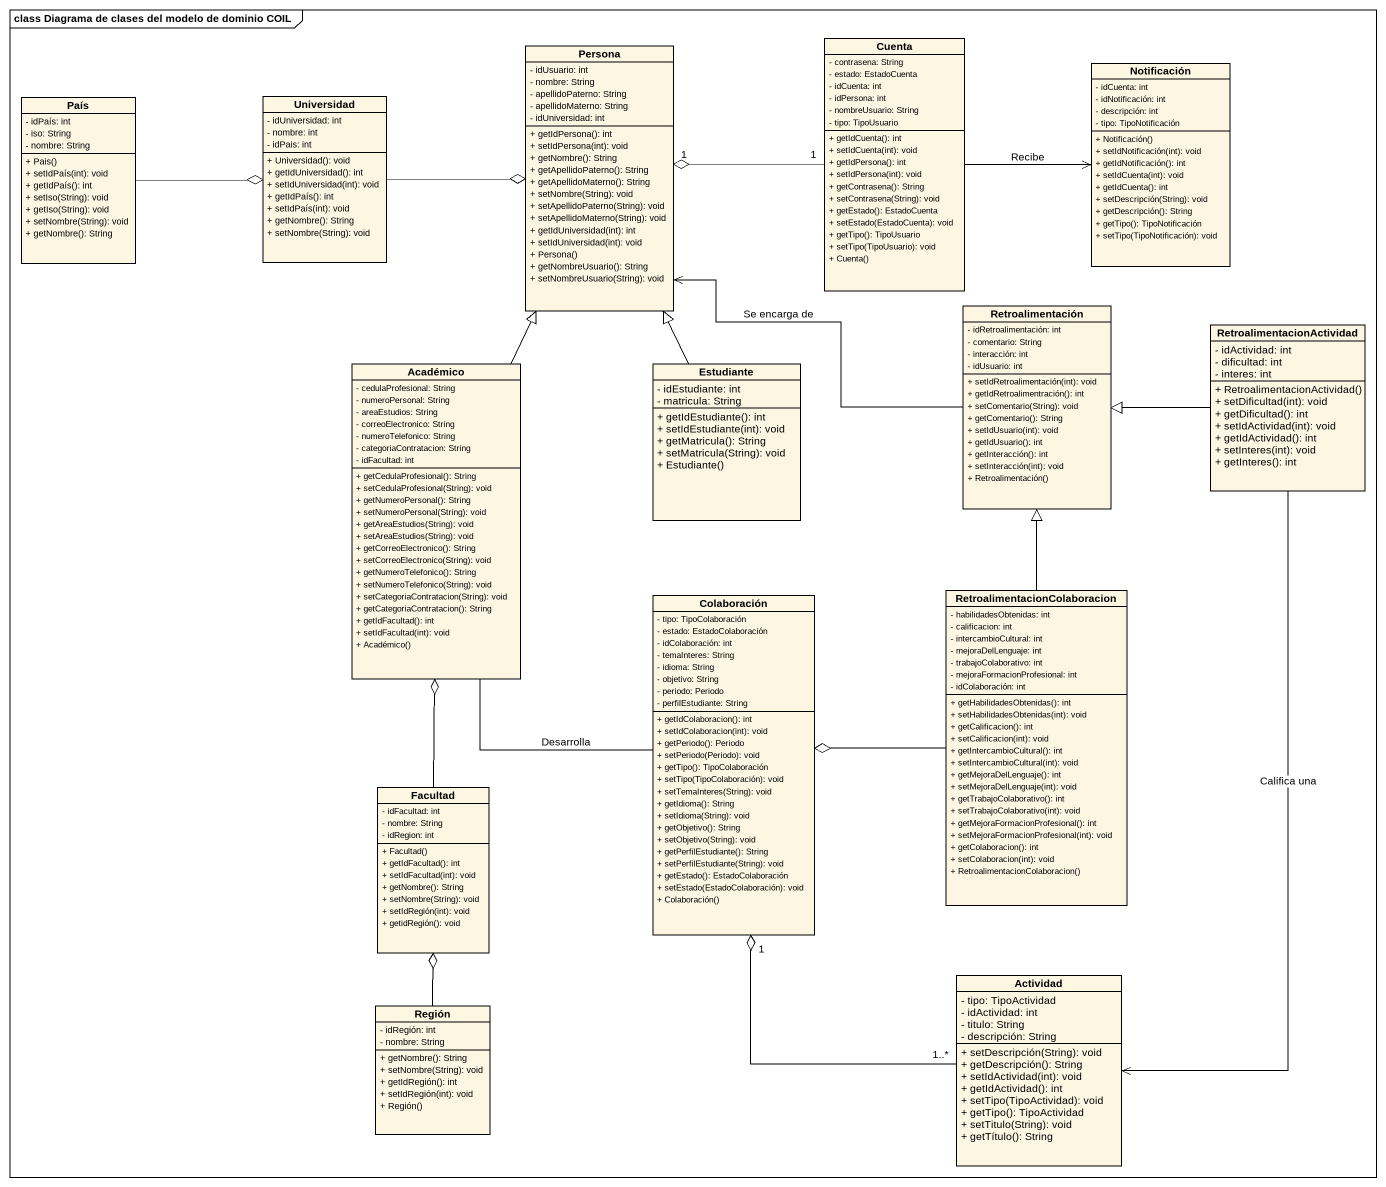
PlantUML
@startuml
mainframe class Diagrama de clases del modelo de dominio COIL
hide circle
hide empty members
skinparam classAttributeIconSize 0
class Persona {
  - idUsuario: int
  - nombre: String
  - apellidoPaterno: String
  - apellidoMaterno: String
  - idUniversidad: int
  + getIdPersona(): int
  + setIdPersona(int): void
  + getNombre(): String
  + getApellidoPaterno(): String
  + getApellidoMaterno(): String
  + setNombre(String): void
  + setApellidoPaterno(String): void
  + setApellidoMaterno(String): void
  + getIdUniversidad(int): int
  + setIdUniversidad(int): void
  + Persona()
  + getNombreUsuario(): String
  + setNombreUsuario(String): void
}
class Cuenta {
  - contrasena: String
  - estado: EstadoCuenta
  - idCuenta: int
  - idPersona: int
  - nombreUsuario: String
  - tipo: TipoUsuario
  + getIdCuenta(): int
  + setIdCuenta(int): void
  + getIdPersona(): int
  + setIdPersona(int): void
  + getContrasena(): String
  + setContrasena(String): void
  + getEstado(): EstadoCuenta
  + setEstado(EstadoCuenta): void
  + getTipo(): TipoUsuario
  + setTipo(TipoUsuario): void
  + Cuenta()
}
class País {
  - idPaís: int
  - iso: String
  - nombre: String
  + Pais()
  + setIdPaís(int): void
  + getIdPaís(): int
  + setIso(String): void
  + getIso(String): void
  + setNombre(String): void
  + getNombre(): String
}
class Universidad {
  - idUniversidad: int
  - nombre: int
  - idPais: int
  + Universidad(): void
  + getIdUniversidad(): int
  + setIdUniversidad(int): void
  + getIdPaís(): int
  + setIdPaís(int): void
  + getNombre(): String
  + setNombre(String): void
}
class Notificación {
  - idCuenta: int
  - idNotificación: int
  - descripción: int
  - tipo: TipoNotificación
  + Notificación()
  + setIdNotificación(int): void
  + getIdNotificación(): int
  + setIdCuenta(int): void
  + getIdCuenta(): int
  + setDescripción(String): void
  + getDescripción(): String
  + getTipo(): TipoNotificación
  + setTipo(TipoNotificación): void
}
class Retroalimentación {
  - idRetroalimentación: int
  - comentario: String
  - interacción: int
  - idUsuario: int
  + setIdRetroalimentación(int): void
  + getIdRetroalimentración(): int
  + setComentario(String): void
  + getComentario(): String
  + setIdUsuario(int): void
  + getIdUsuario(): int
  + getInteracción(): int
  + setInteracción(int): void
  + Retroalimentación()
}
class RetroalimentacionActividad {
  - idActividad: int
  - dificultad: int
  - interes: int
  + RetroalimentacionActividad()
  + setDificultad(int): void
  + getDificultad(): int
  + setIdActividad(int): void
  + getIdActividad(): int
  + setInteres(int): void
  + getInteres(): int
}
class Académico {
  - cedulaProfesional: String
  - numeroPersonal: String
  - areaEstudios: String
  - correoElectronico: String
  - numeroTelefonico: String
  - categoriaContratacion: String
  - idFacultad: int
  + getCedulaProfesional(): String
  + setCedulaProfesional(String): void
  + getNumeroPersonal(): String
  + setNumeroPersonal(String): void
  + getAreaEstudios(String): void
  + setAreaEstudios(String): void
  + getCorreoElectronico(): String
  + setCorreoElectronico(String): void
  + getNumeroTelefonico(): String
  + setNumeroTelefonico(String): void
  + setCategoriaContratacion(String): void
  + getCategoriaContratacion(): String
  + getIdFacultad(): int
  + setIdFacultad(int): void
  + Académico()
}
class Estudiante {
  - idEstudiante: int
  - matricula: String
  + getIdEstudiante(): int
  + setIdEstudiante(int): void
  + getMatricula(): String
  + setMatricula(String): void
  + Estudiante()
}
class Colaboración {
  - tipo: TipoColaboración
  - estado: EstadoColaboración
  - idColaboración: int
  - temaInteres: String
  - idioma: String
  - objetivo: String
  - periodo: Periodo
  - perfilEstudiante: String
  + getIdColaboracion(): int
  + setIdColaboracion(int): void
  + getPeriodo(): Periodo
  + setPeriodo(Periodo): void
  + getTipo(): TipoColaboración
  + setTipo(TipoColaboración): void
  + setTemaInteres(String): void
  + getIdioma(): String
  + setIdioma(String): void
  + getObjetivo(): String
  + setObjetivo(String): void
  + getPerfilEstudiante(): String
  + setPerfilEstudiante(String): void
  + getEstado(): EstadoColaboración
  + setEstado(EstadoColaboración): void
  + Colaboración()
}
class "RetroalimentacionColaboracion" as RetroalimentacionColaboracio {
  - habilidadesObtenidas: int
  - calificacion: int
  - intercambioCultural: int
  - mejoraDelLenguaje: int
  - trabajoColaborativo: int
  - mejoraFormacionProfesional: int
  - idColaboración: int
  + getHabilidadesObtenidas(): int
  + setHabilidadesObtenidas(int): void
  + getCalificacion(): int
  + setCalificacion(int): void
  + getIntercambioCultural(): int
  + setIntercambioCultural(int): void
  + getMejoraDelLenguaje(): int
  + setMejoraDelLenguaje(int): void
  + getTrabajoColaborativo(): int
  + setTrabajoColaborativo(int): void
  + getMejoraFormacionProfesional(): int
  + setMejoraFormacionProfesional(int): void
  + getColaboracion(): int
  + setColaboracion(int): void
  + RetroalimentacionColaboracion()
}
class Facultad {
  - idFacultad: int
  - nombre: String
  - idRegion: int
  + Facultad()
  + getIdFacultad(): int
  + setIdFacultad(int): void
  + getNombre(): String
  + setNombre(String): void
  + setIdRegión(int): void
  + getidRegión(): void
}
class Actividad {
  - tipo: TipoActividad
  - idActividad: int
  - titulo: String
  - descripción: String
  + setDescripción(String): void
  + getDescripción(): String
  + setIdActividad(int): void
  + getIdActividad(): int
  + setTipo(TipoActividad): void
  + getTipo(): TipoActividad
  + setTitulo(String): void
  + getTítulo(): String
}
class Región {
  - idRegión: int
  - nombre: String
  + getNombre(): String
  + setNombre(String): void
  + getIdRegión(): int
  + setIdRegión(int): void
  + Región()
}
Persona <-right- Retroalimentación : Se encarga de
Cuenta "1" -left-o "1" Persona
País -right-o Universidad
Universidad -right-o Persona
Notificación <-left- Cuenta : Recibe
RetroalimentacionActividad -left-|> Retroalimentación
RetroalimentacionActividad --> Actividad : Califica una
Académico -up-|> Persona
Académico -- Colaboración : Desarrolla
Estudiante -up-|> Persona
RetroalimentacionColaboracio -up-|> Retroalimentación
RetroalimentacionColaboracio -left-o Colaboración
Facultad -up-o Académico
Actividad "1..*" -up-o "1" Colaboración
Región -up-o Facultad
@enduml
